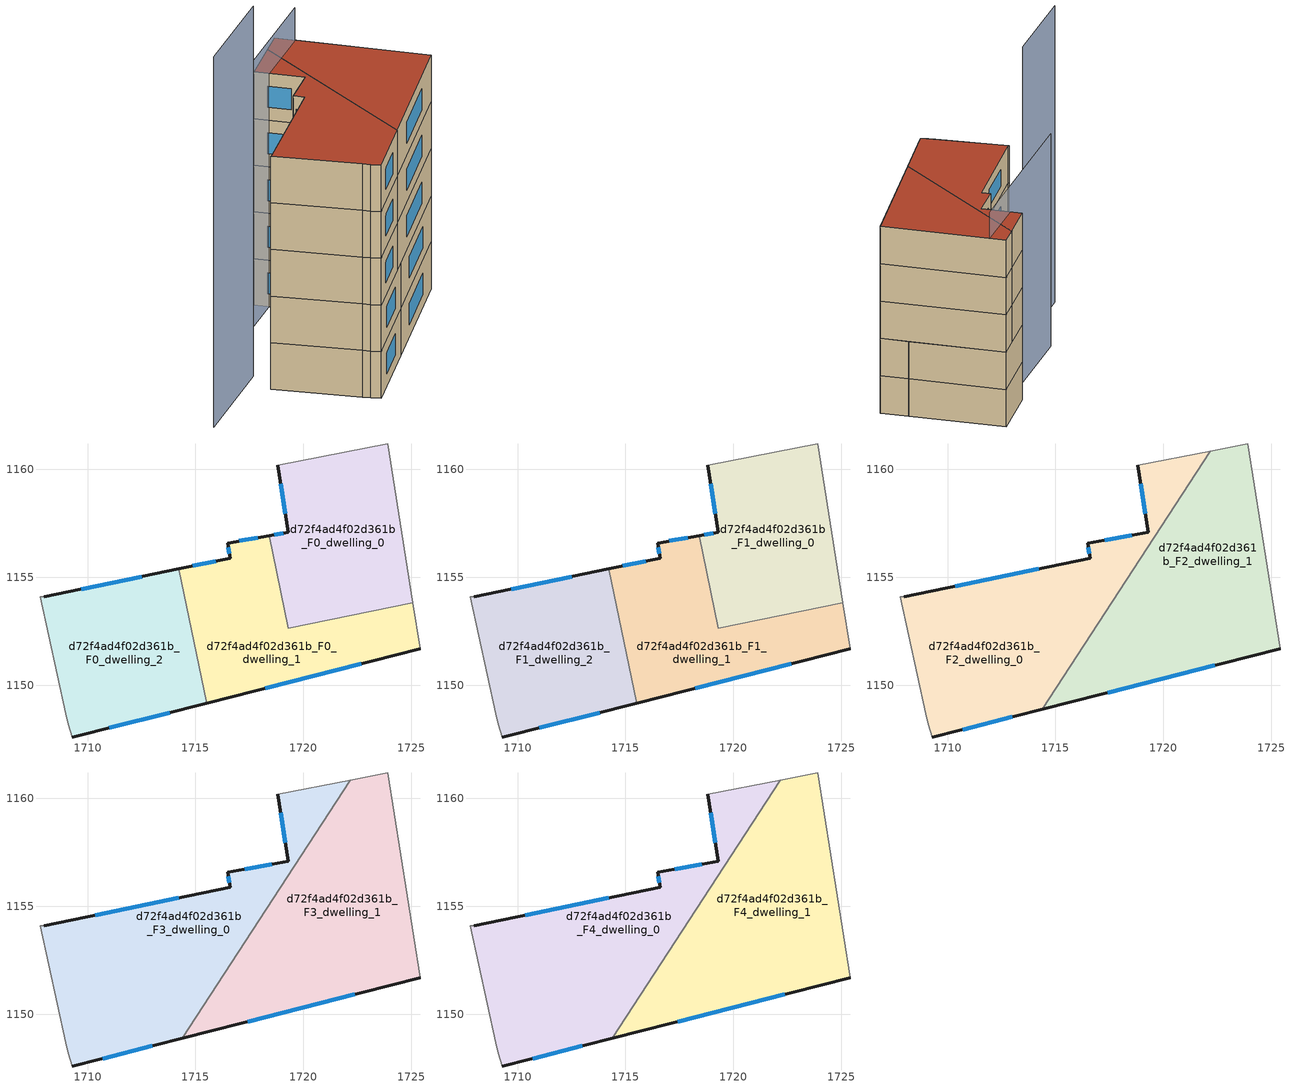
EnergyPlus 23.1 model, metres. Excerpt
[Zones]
d72f4ad4f02d361b_F0_dwelling_0
 floor ground (EU_floor_Construction): 1723.91,1161.19 1725.07,1153.83 1719.31,1152.63 1718.42,1156.93 1719.31,1157.09 1718.81,1160.19 z0
 wall outside (EU_wall_Construction): 1718.81,1160.19 1719.31,1157.09 1718.42,1156.93 z0:3
 wall adiabatic (EU_wall_Construction): 1725.07,1153.83 1723.91,1161.19 1718.81,1160.19 z0:3
 wall to d72f4ad4f02d361b_F0_dwelling_1 (EU_wall_Construction): 1718.42,1156.93 1719.31,1152.63 1725.07,1153.83 z0:3
 window (EU_Window_Construction): 1719.06,1157.05 1718.66,1156.98 / 1718.94,1159.34 1719.17,1157.94 z0.83:2.17
d72f4ad4f02d361b_F0_dwelling_1
 floor ground (EU_floor_Construction): 1725.07,1153.83 1725.41,1151.68 1715.52,1149.17 1714.23,1155.39 1716.6,1155.89 1716.51,1156.59 1718.42,1156.93 1719.31,1152.63 z0
 wall outside (EU_wall_Construction): 1718.42,1156.93 1716.51,1156.59 1716.6,1155.89 1714.23,1155.39 / 1715.52,1149.17 1725.41,1151.68 z0:3
 wall adiabatic (EU_wall_Construction): 1725.41,1151.68 1725.07,1153.83 z0:3
 wall to d72f4ad4f02d361b_F0_dwelling_2 (EU_wall_Construction): 1714.23,1155.39 1715.52,1149.17 z0:3
 window (EU_Window_Construction): 1717.89,1156.84 1717.03,1156.68 / 1718.24,1149.86 1722.69,1150.99 / 1715.95,1155.75 1714.88,1155.53 / 1716.53,1156.4 1716.58,1156.08 z0.83:2.17
d72f4ad4f02d361b_F0_dwelling_2
 floor ground (EU_floor_Construction): 1714.23,1155.39 1715.52,1149.17 1709.3,1147.59 1709.1,1148.19 1709,1148.69 1707.8,1154.09 1708,1154.09 z0
 wall outside (EU_wall_Construction): 1714.23,1155.39 1708,1154.09 / 1709.3,1147.59 1715.52,1149.17 z0:3
 wall adiabatic (EU_wall_Construction): 1708,1154.09 1707.8,1154.09 1709,1148.69 1709.1,1148.19 1709.3,1147.59 z0:3
 window (EU_Window_Construction): 1712.51,1155.04 1709.71,1154.45 / 1711.01,1148.02 1713.81,1148.74 z0.83:2.17
d72f4ad4f02d361b_F1_dwelling_0
 floor to d72f4ad4f02d361b_F0_dwelling_0 (EU_floor_Construction): 1723.91,1161.19 1725.07,1153.83 1719.31,1152.63 1718.42,1156.93 1719.31,1157.09 1718.81,1160.19 z3
 wall outside (EU_wall_Construction): 1718.81,1160.19 1719.31,1157.09 1718.42,1156.93 z3:6
 wall adiabatic (EU_wall_Construction): 1725.07,1153.83 1723.91,1161.19 1718.81,1160.19 z3:6
 wall to d72f4ad4f02d361b_F1_dwelling_1 (EU_wall_Construction): 1718.42,1156.93 1719.31,1152.63 1725.07,1153.83 z3:6
 window (EU_Window_Construction): 1719.06,1157.05 1718.66,1156.98 / 1718.94,1159.34 1719.17,1157.94 z3.83:5.17
d72f4ad4f02d361b_F1_dwelling_1
 floor to d72f4ad4f02d361b_F0_dwelling_1 (EU_floor_Construction): 1725.07,1153.83 1725.41,1151.68 1715.52,1149.17 1714.23,1155.39 1716.6,1155.89 1716.5,1156.59 1718.42,1156.93 1719.31,1152.63 z3
 wall outside (EU_wall_Construction): 1718.42,1156.93 1716.51,1156.59 1716.6,1155.89 1714.23,1155.39 / 1715.52,1149.17 1725.41,1151.68 z3:6
 wall adiabatic (EU_wall_Construction): 1725.41,1151.68 1725.07,1153.83 z3:6
 wall to d72f4ad4f02d361b_F1_dwelling_2 (EU_wall_Construction): 1714.23,1155.39 1715.52,1149.17 z3:6
 window (EU_Window_Construction): 1717.89,1156.84 1717.03,1156.68 / 1718.24,1149.86 1722.69,1150.99 / 1715.95,1155.75 1714.88,1155.53 / 1716.53,1156.4 1716.58,1156.08 z3.83:5.17
d72f4ad4f02d361b_F1_dwelling_2
 floor to d72f4ad4f02d361b_F0_dwelling_2 (EU_floor_Construction): 1714.23,1155.39 1715.52,1149.17 1709.3,1147.59 1709.1,1148.19 1709,1148.69 1707.8,1154.09 1708,1154.09 z3
 wall outside (EU_wall_Construction): 1714.23,1155.39 1708,1154.09 / 1709.3,1147.59 1715.52,1149.17 z3:6
 wall adiabatic (EU_wall_Construction): 1708,1154.09 1707.8,1154.09 1709,1148.69 1709.1,1148.19 1709.3,1147.59 z3:6
 window (EU_Window_Construction): 1712.51,1155.04 1709.71,1154.45 / 1711.01,1148.02 1713.81,1148.74 z3.83:5.17
d72f4ad4f02d361b_F2_dwelling_0
 floor to d72f4ad4f02d361b_F1_dwelling_0 (EU_floor_Construction): 1722.18,1160.85 1718.71,1155.52 1718.42,1156.93 1719.31,1157.09 1718.81,1160.19 z6
 floor to d72f4ad4f02d361b_F1_dwelling_1 (EU_floor_Construction): 1718.42,1156.93 1718.71,1155.52 1715.3,1150.27 1714.23,1155.39 1716.6,1155.89 1716.5,1156.59 z6
 floor to d72f4ad4f02d361b_F1_dwelling_2 (EU_floor_Construction): 1714.23,1155.39 1715.3,1150.27 1714.4,1148.88 1709.3,1147.59 1709.1,1148.19 1709,1148.69 1707.8,1154.09 1708,1154.09 z6
 wall outside (EU_wall_Construction): 1709.3,1147.59 1714.4,1148.88 / 1718.81,1160.19 1719.31,1157.09 1716.51,1156.59 1716.6,1155.89 1708,1154.09 z6:9
 wall adiabatic (EU_wall_Construction): 1722.18,1160.85 1718.81,1160.19 / 1708,1154.09 1707.8,1154.09 1709,1148.69 1709.1,1148.19 1709.3,1147.59 z6:9
 wall to d72f4ad4f02d361b_F2_dwelling_1 (EU_wall_Construction): 1714.4,1148.88 1722.18,1160.85 z6:9
 window (EU_Window_Construction): 1710.7,1147.94 1712.99,1148.53 / 1714.24,1155.4 1710.37,1154.59 / 1716.53,1156.4 1716.58,1156.08 / 1718.54,1156.95 1717.28,1156.73 / 1718.94,1159.34 1719.17,1157.94 z6.83:8.17
d72f4ad4f02d361b_F2_dwelling_1
 floor to d72f4ad4f02d361b_F1_dwelling_0 (EU_floor_Construction): 1723.91,1161.19 1725.07,1153.83 1719.31,1152.63 1718.71,1155.52 1722.18,1160.85 z6
 floor to d72f4ad4f02d361b_F1_dwelling_1 (EU_floor_Construction): 1725.07,1153.83 1725.41,1151.68 1715.52,1149.17 1715.3,1150.27 1718.71,1155.52 1719.31,1152.63 z6
 floor to d72f4ad4f02d361b_F1_dwelling_2 (EU_floor_Construction): 1715.3,1150.27 1715.52,1149.17 1714.4,1148.88 z6
 wall outside (EU_wall_Construction): 1714.4,1148.88 1725.41,1151.68 z6:9
 wall adiabatic (EU_wall_Construction): 1725.41,1151.68 1723.91,1161.19 1722.18,1160.85 z6:9
 window (EU_Window_Construction): 1717.43,1149.65 1722.38,1150.91 z6.83:8.17
d72f4ad4f02d361b_F3_dwelling_0
 floor to d72f4ad4f02d361b_F2_dwelling_0 (EU_floor_Construction): 1722.18,1160.85 1714.4,1148.88 1709.3,1147.59 1709.1,1148.19 1709,1148.69 1707.8,1154.09 1708,1154.09 1716.6,1155.89 1716.5,1156.59 1719.31,1157.09 1718.81,1160.19 z9
 wall outside (EU_wall_Construction): 1709.3,1147.59 1714.4,1148.88 / 1718.81,1160.19 1719.31,1157.09 1716.51,1156.59 1716.6,1155.89 1708,1154.09 z9:12
 wall adiabatic (EU_wall_Construction): 1722.18,1160.85 1718.81,1160.19 / 1708,1154.09 1707.8,1154.09 1709,1148.69 1709.1,1148.19 1709.3,1147.59 z9:12
 wall to d72f4ad4f02d361b_F3_dwelling_1 (EU_wall_Construction): 1714.4,1148.88 1722.18,1160.85 z9:12
 window (EU_Window_Construction): 1710.7,1147.94 1712.99,1148.53 / 1714.24,1155.4 1710.37,1154.59 / 1716.53,1156.4 1716.58,1156.08 / 1718.54,1156.95 1717.28,1156.73 / 1718.94,1159.34 1719.17,1157.94 z9.83:11.17
d72f4ad4f02d361b_F3_dwelling_1
 floor to d72f4ad4f02d361b_F2_dwelling_1 (EU_floor_Construction): 1723.91,1161.19 1725.41,1151.68 1714.4,1148.88 1722.18,1160.85 z9
 wall outside (EU_wall_Construction): 1714.4,1148.88 1725.41,1151.68 z9:12
 wall adiabatic (EU_wall_Construction): 1725.41,1151.68 1723.91,1161.19 1722.18,1160.85 z9:12
 window (EU_Window_Construction): 1717.43,1149.65 1722.38,1150.91 z9.83:11.17
d72f4ad4f02d361b_F4_dwelling_0
 floor to d72f4ad4f02d361b_F3_dwelling_0 (EU_floor_Construction): 1722.18,1160.85 1714.4,1148.88 1709.3,1147.59 1709.1,1148.19 1709,1148.69 1707.8,1154.09 1708,1154.09 1716.6,1155.89 1716.5,1156.59 1719.31,1157.09 1718.81,1160.19 z12
 wall outside (EU_wall_Construction): 1709.3,1147.59 1714.4,1148.88 / 1718.81,1160.19 1719.31,1157.09 1716.51,1156.59 1716.6,1155.89 1708,1154.09 z12:15
 wall adiabatic (EU_wall_Construction): 1722.18,1160.85 1718.81,1160.19 / 1708,1154.09 1707.8,1154.09 1709,1148.69 1709.1,1148.19 1709.3,1147.59 z12:15
 wall to d72f4ad4f02d361b_F4_dwelling_1 (EU_wall_Construction): 1714.4,1148.88 1722.18,1160.85 z12:15
 window (EU_Window_Construction): 1710.7,1147.94 1712.99,1148.53 / 1714.24,1155.4 1710.37,1154.59 / 1716.53,1156.4 1716.58,1156.08 / 1718.54,1156.95 1717.28,1156.73 / 1718.94,1159.34 1719.17,1157.94 z12.83:14.17
 roof outside (EU_roof_Construction): 1714.4,1148.88 1722.18,1160.85 1718.81,1160.19 1719.31,1157.09 1716.51,1156.59 1716.6,1155.89 1708,1154.09 1707.8,1154.09 1709,1148.69 1709.1,1148.19 1709.3,1147.59 z15
d72f4ad4f02d361b_F4_dwelling_1
 floor to d72f4ad4f02d361b_F3_dwelling_1 (EU_floor_Construction): 1723.91,1161.19 1725.41,1151.68 1714.4,1148.88 1722.18,1160.85 z12
 wall outside (EU_wall_Construction): 1714.4,1148.88 1725.41,1151.68 z12:15
 wall adiabatic (EU_wall_Construction): 1725.41,1151.68 1723.91,1161.19 1722.18,1160.85 z12:15
 window (EU_Window_Construction): 1717.43,1149.65 1722.38,1150.91 z12.83:14.17
 roof outside (EU_roof_Construction): 1725.41,1151.68 1723.91,1161.19 1722.18,1160.85 1714.4,1148.88 z15
shading: 1709.17,1155.83 1701.31,1154.83 z0:23.8; 1724.07,1159.92 1708.9,1157.99 z0:17.1
[Building]
EU S2 Campaign: North Axis=0; Terrain=City; Solar Distribution=FullExterior
[Site:Location]
Lyon-Bron: Latitude=45.75; Longitude=5; Time Zone=1; Elevation=198
[SizingPeriod:WeatherFileDays]
AnnualSizingPeriod: Begin Month=1; Begin Day of Month=1; End Month=12; End Day of Month=31; Day of Week for Start Day=Monday; Use Weather File Daylight Saving Period=No; Use Weather File Rain and Snow Indicators=No
[MATERIAL]
EU_InternalMass_Material: Roughness=MediumRough; Thickness=0.1; Conductivity=1; Density=1800; Specific Heat=900; Thermal Absorptance=0.9; Solar Absorptance=0.7; Visible Absorptance=0.7
[MATERIAL:NOMASS] Roughness=MediumRough; Thermal Absorptance=0.9; Solar Absorptance=0.7; Visible Absorptance=0.7
Name | Thermal Resistance
EU_wall_NoMass | 0.87146
EU_roof_NoMass | 0.842276
EU_floor_NoMass | 0.496999
[WINDOWMATERIAL:SIMPLEGLAZINGSYSTEM]
EU_Window_SimpleGlazing: UFactor=2.2525; Solar Heat Gain Coefficient=0.76; Visible Transmittance=0.76
[CONSTRUCTION]
EU_wall_Construction: EU_wall_NoMass
EU_roof_Construction: EU_roof_NoMass
EU_floor_Construction: EU_floor_NoMass
EU_Window_Construction: EU_Window_SimpleGlazing
EU_InternalMass_Construction: EU_InternalMass_Material
[ZONE] Type=1; Multiplier=1; Ceiling Height=autocalculate; Floor Area=autocalculate; Part of Total Floor Area=Yes
Name | Volume
d72f4ad4f02d361b_F0_dwelling_0; d72f4ad4f02d361b_F1_dwelling_0 | 127
d72f4ad4f02d361b_F2_dwelling_0 | 190.507
d72f4ad4f02d361b_F3_dwelling_0; d72f4ad4f02d361b_F4_dwelling_0 | 190.512
d72f4ad4f02d361b_F0_dwelling_1; d72f4ad4f02d361b_F0_dwelling_2 | 127.006
d72f4ad4f02d361b_F1_dwelling_1 | 127.007
d72f4ad4f02d361b_F2_dwelling_1 | 190.501
d72f4ad4f02d361b_F3_dwelling_1; d72f4ad4f02d361b_F4_dwelling_1 | 190.506
d72f4ad4f02d361b_F1_dwelling_2 | 127.005
[INTERNALMASS] Construction=EU_InternalMass_Construction
Name | Zone or ZoneList | Surface Area
d72f4ad4f02d361b_F0_dwelling_0_EU_InternalMass | d72f4ad4f02d361b_F0_dwelling_0 | 42.335
d72f4ad4f02d361b_F0_dwelling_1_EU_InternalMass | d72f4ad4f02d361b_F0_dwelling_1 | 42.3356
d72f4ad4f02d361b_F0_dwelling_2_EU_InternalMass | d72f4ad4f02d361b_F0_dwelling_2 | 42.3347
d72f4ad4f02d361b_F1_dwelling_0_EU_InternalMass | d72f4ad4f02d361b_F1_dwelling_0 | 42.335
d72f4ad4f02d361b_F1_dwelling_1_EU_InternalMass | d72f4ad4f02d361b_F1_dwelling_1 | 42.3356
d72f4ad4f02d361b_F1_dwelling_2_EU_InternalMass | d72f4ad4f02d361b_F1_dwelling_2 | 42.3347
d72f4ad4f02d361b_F2_dwelling_0_EU_InternalMass | d72f4ad4f02d361b_F2_dwelling_0 | 63.504
d72f4ad4f02d361b_F2_dwelling_1_EU_InternalMass | d72f4ad4f02d361b_F2_dwelling_1 | 63.5019
d72f4ad4f02d361b_F3_dwelling_0_EU_InternalMass | d72f4ad4f02d361b_F3_dwelling_0 | 63.504
d72f4ad4f02d361b_F3_dwelling_1_EU_InternalMass | d72f4ad4f02d361b_F3_dwelling_1 | 63.5019
d72f4ad4f02d361b_F4_dwelling_0_EU_InternalMass | d72f4ad4f02d361b_F4_dwelling_0 | 63.504
d72f4ad4f02d361b_F4_dwelling_1_EU_InternalMass | d72f4ad4f02d361b_F4_dwelling_1 | 63.5019
[OTHEREQUIPMENT] Fuel Type=Electricity; Design Level Calculation Method=Watts/Area; Power per Zone Floor Area=1; Fraction Latent=0; Fraction Radiant=0; Fraction Lost=0; Carbon Dioxide Generation Rate=0; EndUse Subcategory=EU_Step8_InternalGains
Name | Zone or ZoneList or Space or SpaceList | Schedule
EU_Step8_InternalGain_d72f4ad4f02d361b_F0_dwelling_0_f000 | d72f4ad4f02d361b_F0_dwelling_0 | EU_Step8_GainSchedule_d72f4ad4f02d361b_F0_dwelling_0_f000
EU_Step8_InternalGain_d72f4ad4f02d361b_F0_dwelling_1_f000 | d72f4ad4f02d361b_F0_dwelling_1 | EU_Step8_GainSchedule_d72f4ad4f02d361b_F0_dwelling_1_f000
EU_Step8_InternalGain_d72f4ad4f02d361b_F0_dwelling_2_f000 | d72f4ad4f02d361b_F0_dwelling_2 | EU_Step8_GainSchedule_d72f4ad4f02d361b_F0_dwelling_2_f000
EU_Step8_InternalGain_d72f4ad4f02d361b_F1_dwelling_0_f000 | d72f4ad4f02d361b_F1_dwelling_0 | EU_Step8_GainSchedule_d72f4ad4f02d361b_F1_dwelling_0_f000
EU_Step8_InternalGain_d72f4ad4f02d361b_F1_dwelling_1_f000 | d72f4ad4f02d361b_F1_dwelling_1 | EU_Step8_GainSchedule_d72f4ad4f02d361b_F1_dwelling_1_f000
EU_Step8_InternalGain_d72f4ad4f02d361b_F1_dwelling_2_f000 | d72f4ad4f02d361b_F1_dwelling_2 | EU_Step8_GainSchedule_d72f4ad4f02d361b_F1_dwelling_2_f000
EU_Step8_InternalGain_d72f4ad4f02d361b_F2_dwelling_0_f000 | d72f4ad4f02d361b_F2_dwelling_0 | EU_Step8_GainSchedule_d72f4ad4f02d361b_F2_dwelling_0_f000
EU_Step8_InternalGain_d72f4ad4f02d361b_F2_dwelling_1_f000 | d72f4ad4f02d361b_F2_dwelling_1 | EU_Step8_GainSchedule_d72f4ad4f02d361b_F2_dwelling_1_f000
EU_Step8_InternalGain_d72f4ad4f02d361b_F3_dwelling_0_f000 | d72f4ad4f02d361b_F3_dwelling_0 | EU_Step8_GainSchedule_d72f4ad4f02d361b_F3_dwelling_0_f000
EU_Step8_InternalGain_d72f4ad4f02d361b_F3_dwelling_1_f000 | d72f4ad4f02d361b_F3_dwelling_1 | EU_Step8_GainSchedule_d72f4ad4f02d361b_F3_dwelling_1_f000
EU_Step8_InternalGain_d72f4ad4f02d361b_F4_dwelling_0_f000 | d72f4ad4f02d361b_F4_dwelling_0 | EU_Step8_GainSchedule_d72f4ad4f02d361b_F4_dwelling_0_f000
EU_Step8_InternalGain_d72f4ad4f02d361b_F4_dwelling_1_f000 | d72f4ad4f02d361b_F4_dwelling_1 | EU_Step8_GainSchedule_d72f4ad4f02d361b_F4_dwelling_1_f000
[ZONEVENTILATION:DESIGNFLOWRATE] Schedule=EU_AlwaysOn; Design Flow Rate Calculation Method=AirChanges/Hour; Air Changes per Hour=0.425; Ventilation Type=Natural; Fan Pressure Rise=0; Fan Total Efficiency=1; Constant Term Coefficient=1; Temperature Term Coefficient=0; Velocity Term Coefficient=0; Velocity Squared Term Coefficient=0; Minimum Indoor Temperature=-100; Maximum Indoor Temperature=100; Delta Temperature=-100; Minimum Outdoor Temperature=-100; Maximum Outdoor Temperature=100; Maximum Wind Speed=40
Name | Zone or ZoneList or Space or SpaceList
EU_ConstantAir_d72f4ad4f02d361b_F0_dwelling_0 | d72f4ad4f02d361b_F0_dwelling_0
EU_ConstantAir_d72f4ad4f02d361b_F0_dwelling_1 | d72f4ad4f02d361b_F0_dwelling_1
EU_ConstantAir_d72f4ad4f02d361b_F0_dwelling_2 | d72f4ad4f02d361b_F0_dwelling_2
EU_ConstantAir_d72f4ad4f02d361b_F1_dwelling_0 | d72f4ad4f02d361b_F1_dwelling_0
EU_ConstantAir_d72f4ad4f02d361b_F1_dwelling_1 | d72f4ad4f02d361b_F1_dwelling_1
EU_ConstantAir_d72f4ad4f02d361b_F1_dwelling_2 | d72f4ad4f02d361b_F1_dwelling_2
EU_ConstantAir_d72f4ad4f02d361b_F2_dwelling_0 | d72f4ad4f02d361b_F2_dwelling_0
EU_ConstantAir_d72f4ad4f02d361b_F2_dwelling_1 | d72f4ad4f02d361b_F2_dwelling_1
EU_ConstantAir_d72f4ad4f02d361b_F3_dwelling_0 | d72f4ad4f02d361b_F3_dwelling_0
EU_ConstantAir_d72f4ad4f02d361b_F3_dwelling_1 | d72f4ad4f02d361b_F3_dwelling_1
EU_ConstantAir_d72f4ad4f02d361b_F4_dwelling_0 | d72f4ad4f02d361b_F4_dwelling_0
EU_ConstantAir_d72f4ad4f02d361b_F4_dwelling_1 | d72f4ad4f02d361b_F4_dwelling_1
[HVACTEMPLATE:THERMOSTAT] Constant Heating Setpoint=20; Constant Cooling Setpoint=50
EU_HeatOnly_d72f4ad4f02d361b_F0_dwelling_0; EU_HeatOnly_d72f4ad4f02d361b_F0_dwelling_1; EU_HeatOnly_d72f4ad4f02d361b_F0_dwelling_2; EU_HeatOnly_d72f4ad4f02d361b_F1_dwelling_0; EU_HeatOnly_d72f4ad4f02d361b_F1_dwelling_1; EU_HeatOnly_d72f4ad4f02d361b_F1_dwelling_2; EU_HeatOnly_d72f4ad4f02d361b_F2_dwelling_0; EU_HeatOnly_d72f4ad4f02d361b_F2_dwelling_1; EU_HeatOnly_d72f4ad4f02d361b_F3_dwelling_0; EU_HeatOnly_d72f4ad4f02d361b_F3_dwelling_1; EU_HeatOnly_d72f4ad4f02d361b_F4_dwelling_0; EU_HeatOnly_d72f4ad4f02d361b_F4_dwelling_1
[HVACTEMPLATE:ZONE:IDEALLOADSAIRSYSTEM] System Availability Schedule=EU_AlwaysOn; Maximum Heating Supply Air Temperature=50; Minimum Cooling Supply Air Temperature=13; Maximum Heating Supply Air Humidity Ratio=0.0156; Minimum Cooling Supply Air Humidity Ratio=0.0077; Heating Limit=NoLimit; Cooling Limit=NoLimit; Heating Availability Schedule=EU_AlwaysOn; Cooling Availability Schedule=EU_CoolingOff; Dehumidification Control Type=ConstantSensibleHeatRatio; Cooling Sensible Heat Ratio=0.7; Dehumidification Setpoint=60; Humidification Control Type=None; Humidification Setpoint=30; Outdoor Air Method=None; Outdoor Air Flow Rate per Person=0.00944; Outdoor Air Flow Rate per Zone Floor Area=0; Outdoor Air Flow Rate per Zone=0; Demand Controlled Ventilation Type=None; Outdoor Air Economizer Type=NoEconomizer; Heat Recovery Type=None; Sensible Heat Recovery Effectiveness=0.7; Latent Heat Recovery Effectiveness=0.65
Name | Template Thermostat
d72f4ad4f02d361b_F0_dwelling_0 | EU_HeatOnly_d72f4ad4f02d361b_F0_dwelling_0
d72f4ad4f02d361b_F0_dwelling_1 | EU_HeatOnly_d72f4ad4f02d361b_F0_dwelling_1
d72f4ad4f02d361b_F0_dwelling_2 | EU_HeatOnly_d72f4ad4f02d361b_F0_dwelling_2
d72f4ad4f02d361b_F1_dwelling_0 | EU_HeatOnly_d72f4ad4f02d361b_F1_dwelling_0
d72f4ad4f02d361b_F1_dwelling_1 | EU_HeatOnly_d72f4ad4f02d361b_F1_dwelling_1
d72f4ad4f02d361b_F1_dwelling_2 | EU_HeatOnly_d72f4ad4f02d361b_F1_dwelling_2
d72f4ad4f02d361b_F2_dwelling_0 | EU_HeatOnly_d72f4ad4f02d361b_F2_dwelling_0
d72f4ad4f02d361b_F2_dwelling_1 | EU_HeatOnly_d72f4ad4f02d361b_F2_dwelling_1
d72f4ad4f02d361b_F3_dwelling_0 | EU_HeatOnly_d72f4ad4f02d361b_F3_dwelling_0
d72f4ad4f02d361b_F3_dwelling_1 | EU_HeatOnly_d72f4ad4f02d361b_F3_dwelling_1
d72f4ad4f02d361b_F4_dwelling_0 | EU_HeatOnly_d72f4ad4f02d361b_F4_dwelling_0
d72f4ad4f02d361b_F4_dwelling_1 | EU_HeatOnly_d72f4ad4f02d361b_F4_dwelling_1
[SIZING:ZONE] Zone Cooling Design Supply Air Temperature Input Method=SupplyAirTemperature; Zone Cooling Design Supply Air Temperature=13; Zone Heating Design Supply Air Temperature Input Method=SupplyAirTemperature; Zone Heating Design Supply Air Temperature=50; Zone Cooling Design Supply Air Humidity Ratio=0.008; Zone Heating Design Supply Air Humidity Ratio=0.008; Cooling Design Air Flow Method=DesignDay; Cooling Design Air Flow Rate=0; Cooling Minimum Air Flow per Zone Floor Area=0.000762; Cooling Minimum Air Flow=0; Cooling Minimum Air Flow Fraction=0.2; Heating Design Air Flow Method=DesignDay; Heating Design Air Flow Rate=0; Heating Maximum Air Flow per Zone Floor Area=0.002032; Heating Maximum Air Flow=0.141576; Heating Maximum Air Flow Fraction=0.3; Account for Dedicated Outdoor Air System=No; Dedicated Outdoor Air System Control Strategy=NeutralSupplyAir; Dedicated Outdoor Air Low Setpoint Temperature for Design=autosize; Dedicated Outdoor Air High Setpoint Temperature for Design=autosize; Zone Load Sizing Method=Sensible Load Only No Latent Load; Zone Latent Cooling Design Supply Air Humidity Ratio Input Method=HumidityRatioDifference; Zone Cooling Design Supply Air Humidity Ratio Difference=0.005; Zone Latent Heating Design Supply Air Humidity Ratio Input Method=HumidityRatioDifference; Zone Humidification Design Supply Air Humidity Ratio Difference=0.005
d72f4ad4f02d361b_F0_dwelling_0; d72f4ad4f02d361b_F0_dwelling_1; d72f4ad4f02d361b_F0_dwelling_2; d72f4ad4f02d361b_F1_dwelling_0; d72f4ad4f02d361b_F1_dwelling_1; d72f4ad4f02d361b_F1_dwelling_2; d72f4ad4f02d361b_F2_dwelling_0; d72f4ad4f02d361b_F2_dwelling_1; d72f4ad4f02d361b_F3_dwelling_0; d72f4ad4f02d361b_F3_dwelling_1; d72f4ad4f02d361b_F4_dwelling_0; d72f4ad4f02d361b_F4_dwelling_1
[SCHEDULE:CONSTANT]
Name | Hourly Value
EU_AlwaysOn | 1
EU_CoolingOff | 0
[SCHEDULE:FILE] Column Number=1; Rows to Skip at Top=0; Number of Hours of Data=8760; Column Separator=Comma; Interpolate to Timestep=No; Minutes per Item=60; Adjust Schedule for Daylight Savings=Yes
Name | File
EU_Step8_GainSchedule_d72f4ad4f02d361b_F0_dwelling_0_f000 | ../../schedules/d72f4ad4f02d361b/d72f4ad4f02d361b_F0_dwelling_0_f000_gain.csv
EU_Step8_GainSchedule_d72f4ad4f02d361b_F0_dwelling_1_f000 | ../../schedules/d72f4ad4f02d361b/d72f4ad4f02d361b_F0_dwelling_1_f000_gain.csv
EU_Step8_GainSchedule_d72f4ad4f02d361b_F0_dwelling_2_f000 | ../../schedules/d72f4ad4f02d361b/d72f4ad4f02d361b_F0_dwelling_2_f000_gain.csv
EU_Step8_GainSchedule_d72f4ad4f02d361b_F1_dwelling_0_f000 | ../../schedules/d72f4ad4f02d361b/d72f4ad4f02d361b_F1_dwelling_0_f000_gain.csv
EU_Step8_GainSchedule_d72f4ad4f02d361b_F1_dwelling_1_f000 | ../../schedules/d72f4ad4f02d361b/d72f4ad4f02d361b_F1_dwelling_1_f000_gain.csv
EU_Step8_GainSchedule_d72f4ad4f02d361b_F1_dwelling_2_f000 | ../../schedules/d72f4ad4f02d361b/d72f4ad4f02d361b_F1_dwelling_2_f000_gain.csv
EU_Step8_GainSchedule_d72f4ad4f02d361b_F2_dwelling_0_f000 | ../../schedules/d72f4ad4f02d361b/d72f4ad4f02d361b_F2_dwelling_0_f000_gain.csv
EU_Step8_GainSchedule_d72f4ad4f02d361b_F2_dwelling_1_f000 | ../../schedules/d72f4ad4f02d361b/d72f4ad4f02d361b_F2_dwelling_1_f000_gain.csv
EU_Step8_GainSchedule_d72f4ad4f02d361b_F3_dwelling_0_f000 | ../../schedules/d72f4ad4f02d361b/d72f4ad4f02d361b_F3_dwelling_0_f000_gain.csv
EU_Step8_GainSchedule_d72f4ad4f02d361b_F3_dwelling_1_f000 | ../../schedules/d72f4ad4f02d361b/d72f4ad4f02d361b_F3_dwelling_1_f000_gain.csv
EU_Step8_GainSchedule_d72f4ad4f02d361b_F4_dwelling_0_f000 | ../../schedules/d72f4ad4f02d361b/d72f4ad4f02d361b_F4_dwelling_0_f000_gain.csv
EU_Step8_GainSchedule_d72f4ad4f02d361b_F4_dwelling_1_f000 | ../../schedules/d72f4ad4f02d361b/d72f4ad4f02d361b_F4_dwelling_1_f000_gain.csv
